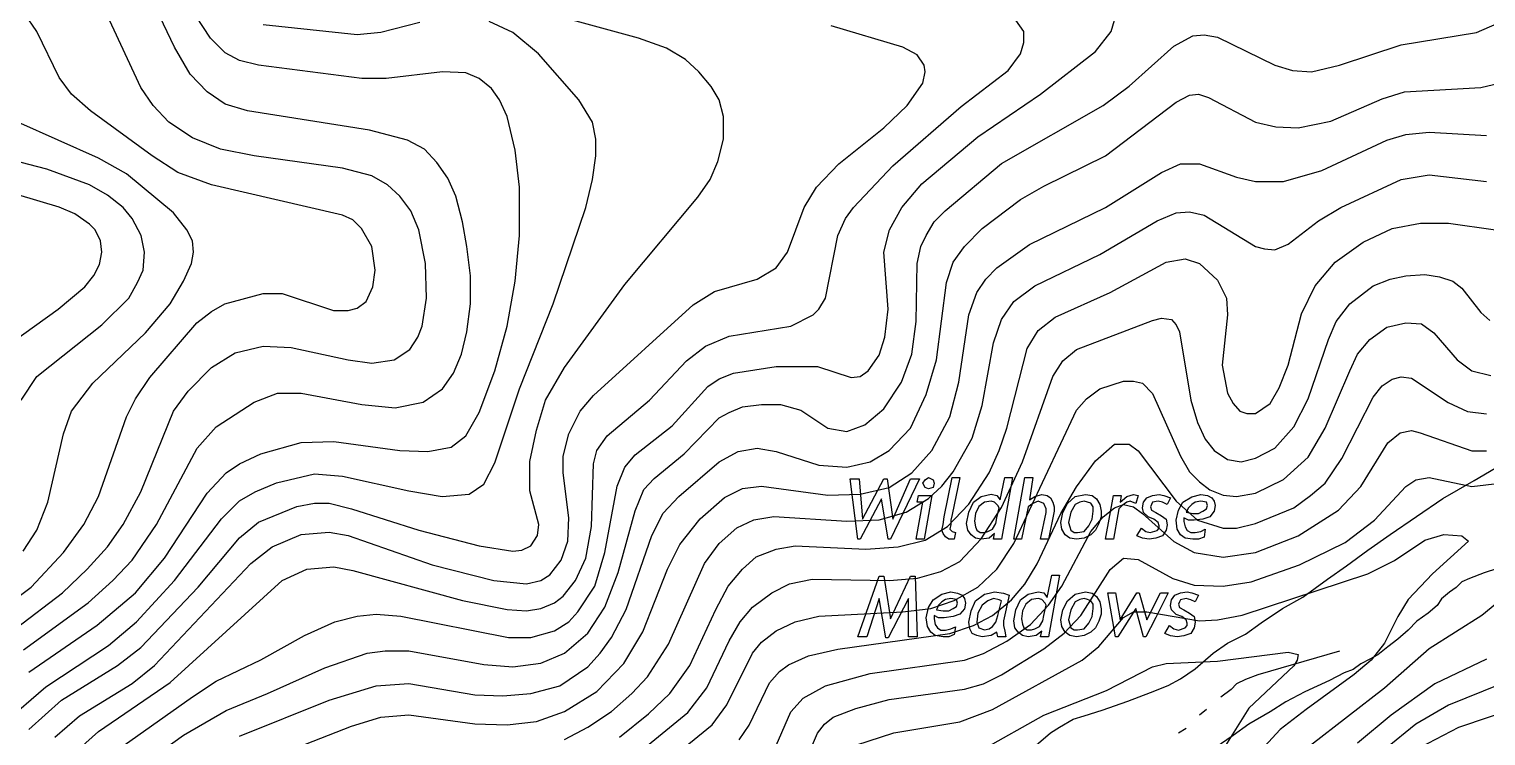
# Model space of a CAD drawing. Extents: x -4.4 to 64.9, y -5.9 to 77.3.
# Drawn here: x 12.19 to 19.05, y 5.64 to 8.96 of the extents above; entities that cross this region are included whole.
import ezdxf

# ---------------------------------------------------------------- set-up
doc = ezdxf.new("R2010")
doc.units = 0
for name, color, linetype in [('8400-8600', 7, 'CONTINUOUS'), ('8600-8800', 7, 'CONTINUOUS'), ('8800-9000', 7, 'CONTINUOUS'), ('9000-9200', 7, 'CONTINUOUS'), ('9200-9400', 7, 'CONTINUOUS'), ('9400-9600', 7, 'CONTINUOUS'), ('Labels', 7, 'CONTINUOUS'), ('roads', 7, 'CONTINUOUS'), ('topo', 7, 'CONTINUOUS'), ('water', 7, 'CONTINUOUS')]:
    doc.layers.add(name, color=color, linetype=linetype)

msp = doc.modelspace()

# ---------------------------------------------------------------- linework, layer by layer
at = {"layer": '8400-8600', "color": 2}
for points in [[(16.081502, 5.594478), (16.260763, 5.652501), (16.571842, 5.70518), (16.724742, 5.76323), (17.146543, 5.995163), (17.225664, 6.058478), (17.341663, 6.195559), (17.389113, 6.222017), (17.452383, 6.222017), (17.700192, 6.179869), (17.784543, 6.185161), (17.900542, 6.206327), (18.491052, 6.401405), (18.617592, 6.464666), (18.759954, 6.559573), (18.849584, 6.586031), (18.933944, 6.580739), (18.965572, 6.554281), (18.796863, 6.401378), (18.680862, 6.28012), (18.633414, 6.201036), (18.570142, 6.074485), (18.506872, 5.995349), (18.427793, 5.926848), (18.201072, 5.763415), (18.079803, 5.668509), (18.005992, 5.589372)], [(16.677222, 5.573338), (16.967211, 5.736745), (17.262513, 5.852765), (17.478682, 5.963493), (17.541952, 5.979368), (17.784483, 5.989951), (18.11664, 6.032152), (18.164101, 6.021569), (18.158836, 5.99511), (18.143014, 5.968917), (17.932115, 5.768548), (17.805583, 5.568205)]]:
    msp.add_lwpolyline(points, dxfattribs=at)
at = {"layer": '8600-8800', "color": 2}
for points in [[(14.884633, 5.415794), (15.290613, 5.747954), (15.380243, 5.863942), (15.485693, 6.085393), (15.538413, 6.175023), (15.596413, 6.243564), (15.686054, 6.312104), (15.770403, 6.354284), (15.875852, 6.375371), (16.239702, 6.370106), (16.371512, 6.380663), (16.482232, 6.412294), (16.571863, 6.459752), (16.672042, 6.565204), (16.766943, 6.712823), (16.867114, 6.929004), (17.009473, 7.329702), (17.056923, 7.403563), (17.120193, 7.456244), (17.478722, 7.593373), (17.520902, 7.603903), (17.568352, 7.598638), (17.58944, 7.572232), (17.605262, 7.540604), (17.657993, 7.218985), (17.689624, 7.113575), (17.726533, 7.034443), (17.768713, 6.981722), (17.831983, 6.939545), (17.895242, 6.929014), (17.963783, 6.944836), (18.053424, 6.992337), (18.143104, 7.092466), (18.211634, 7.224276), (18.306542, 7.503758), (18.343452, 7.588078), (18.406722, 7.672438), (18.517442, 7.756837), (18.596523, 7.788476), (18.670342, 7.804245), (18.759972, 7.809511), (18.828512, 7.799007), (18.891782, 7.777919), (18.933962, 7.746289), (19.023592, 7.6303), (19.065772, 7.593388)], [(15.127097, 5.463236), (15.406577, 5.689957), (15.475117, 5.784856), (15.596389, 6.027396), (15.638569, 6.080115), (15.707109, 6.132846), (15.796737, 6.175026), (15.907468, 6.201378), (16.302898, 6.222466), (16.434708, 6.238288), (16.545428, 6.2752), (16.656148, 6.33847), (16.745787, 6.422829), (16.824868, 6.544099), (17.120167, 7.171508), (17.167617, 7.224239), (17.230887, 7.271697), (17.341607, 7.308599), (17.389057, 7.308599), (17.431248, 7.298068), (17.478698, 7.25061), (17.610508, 6.955359), (17.652688, 6.88154), (17.700139, 6.83409), (17.747589, 6.797188), (17.810859, 6.770809), (17.874129, 6.765544), (17.963759, 6.781366), (18.095569, 6.844636), (18.211568, 6.950086), (18.290657, 7.087166), (18.406648, 7.356107), (18.443557, 7.435146), (18.501559, 7.503697), (18.580638, 7.561686), (18.670268, 7.582773), (18.744129, 7.577508), (18.802089, 7.535328), (18.912848, 7.408789), (18.981389, 7.35611), (19.071019, 7.33497)], [(15.533116, 5.619779), (15.580567, 5.68832), (15.675476, 5.888667), (15.722926, 5.941399), (15.765106, 5.973027), (15.860007, 6.01521), (15.997095, 6.046849), (16.524336, 6.120659), (16.635056, 6.157569), (16.724697, 6.205019), (16.814327, 6.278838), (16.877597, 6.352649), (16.935585, 6.447549), (17.046316, 6.68482), (17.120127, 6.811349), (17.209755, 6.932618), (17.299385, 7.01171), (17.367975, 7.01171), (17.410155, 6.980068), (17.589416, 6.742809), (17.689595, 6.653178), (17.810867, 6.616269), (17.874126, 6.616269), (17.963767, 6.637356), (18.143025, 6.711175), (18.222117, 6.769166), (18.290657, 6.827166), (18.369746, 6.943167), (18.517376, 7.233145), (18.559545, 7.285866), (18.606995, 7.317505), (18.649175, 7.328035), (18.696636, 7.32277), (18.870626, 7.206782), (18.960256, 7.164602), (19.049887, 7.154072)], [(15.707117, 5.594009), (15.775655, 5.75219), (15.833657, 5.81546), (15.939106, 5.873459), (16.150006, 5.931451), (16.592887, 5.99472), (16.682517, 6.026359), (16.793237, 6.084351), (16.903965, 6.16344), (16.988325, 6.25307), (17.051587, 6.342708), (17.188675, 6.601058), (17.246717, 6.669598), (17.299395, 6.711778), (17.341615, 6.7276), (17.389076, 6.71707), (17.431256, 6.685442), (17.578885, 6.553621), (17.673786, 6.5009), (17.810867, 6.479813), (17.963767, 6.5009), (18.164125, 6.579981), (18.353935, 6.70125), (18.459387, 6.811971), (18.585916, 7.0176), (18.643915, 7.06505), (18.696636, 7.075607), (18.738816, 7.06505), (18.981346, 6.98069), (19.049897, 6.98069)], [(19.049895, 6.000015), (18.807364, 5.884027), (18.601743, 5.736397), (18.443562, 5.604584)], [(19.197585, 5.915049), (18.870645, 5.783239), (18.717745, 5.693609), (18.575386, 5.57761)], [(19.202821, 5.773317), (18.918069, 5.678416), (18.7388, 5.583468)]]:
    msp.add_lwpolyline(points, dxfattribs=at)
at = {"layer": '8800-9000', "color": 2}
for points in [[(12.728078, 5.505559), (12.917927, 5.642637), (13.118278, 5.758627), (13.313368, 5.837717), (13.582259, 5.958978), (13.782607, 6.027529), (13.866969, 6.038059), (13.977687, 6.038059), (14.330948, 5.974789), (14.468028, 5.964259), (14.599838, 5.980081), (14.710567, 6.027531), (14.821329, 6.122429), (14.900418, 6.243701), (14.963688, 6.40714), (15.042767, 6.697131), (15.084947, 6.7973), (15.132397, 6.850031), (15.274759, 6.966019), (15.438208, 7.134741), (15.485658, 7.161094), (15.548928, 7.187473), (15.638558, 7.198003), (15.728188, 7.198003), (15.823087, 7.171651), (15.949637, 7.087291), (16.039267, 7.071469), (16.123619, 7.103108), (16.213257, 7.176918), (16.297609, 7.303458), (16.345067, 7.435268), (16.366154, 7.588168), (16.37142, 7.862337), (16.387242, 7.941427), (16.413594, 7.994148), (16.450504, 8.057417), (16.503225, 8.110138), (16.766895, 8.331587), (17.246685, 8.605758), (17.367954, 8.695378), (17.578854, 8.885187), (17.668484, 8.932648), (17.721205, 8.937914), (17.784475, 8.927357), (18.053376, 8.795547), (18.137725, 8.769194), (18.227366, 8.763929), (18.359173, 8.79556), (18.649204, 8.890461), (19.002455, 8.94846), (19.197535, 9.03282)], [(13.181489, 5.637218), (13.60328, 5.80593), (13.824728, 5.874467), (13.977628, 5.885024), (14.288749, 5.832303), (14.420559, 5.827038), (14.55237, 5.837595), (14.689458, 5.874504), (14.821268, 5.964135), (14.87926, 6.027404), (14.931988, 6.101215), (15.000529, 6.233025), (15.121798, 6.581016), (15.174519, 6.686466), (15.24833, 6.765544), (15.438139, 6.928996), (15.52778, 6.976446), (15.617399, 6.992268), (15.707038, 6.976446), (15.907388, 6.913174), (16.039198, 6.902643), (16.149969, 6.928996), (16.239599, 6.981714), (16.339778, 7.087164), (16.413589, 7.245334), (16.461039, 7.408786), (16.50849, 7.772585), (16.540129, 7.867486), (16.592849, 7.941305), (16.677209, 8.025665), (16.856478, 8.162745), (16.967198, 8.226015), (17.257179, 8.368374), (17.58935, 8.621456), (17.652619, 8.653084), (17.694799, 8.65835), (17.74225, 8.642528), (17.96373, 8.526537), (18.058638, 8.50545), (18.164088, 8.500184), (18.316988, 8.531815), (18.559519, 8.637265), (18.664968, 8.668904), (19.0235, 8.689991), (19.202758, 8.732171)], [(13.239571, 5.500092), (13.70882, 5.684674), (13.8459, 5.726803), (13.97771, 5.73736), (14.288789, 5.69518), (14.441689, 5.689942), (14.57877, 5.705711), (14.71058, 5.753161), (14.86353, 5.84807), (14.99007, 5.97988), (15.0797, 6.127509), (15.195691, 6.422811), (15.25369, 6.538802), (15.348591, 6.660071), (15.464589, 6.76025), (15.548939, 6.80243), (15.638579, 6.81296), (15.949661, 6.77078), (16.10255, 6.776046), (16.239639, 6.807674), (16.345088, 6.876225), (16.439989, 6.981664), (16.524349, 7.139845), (16.566568, 7.303286), (16.614019, 7.619635), (16.650931, 7.725085), (16.693111, 7.788355), (16.745839, 7.841083), (16.89874, 7.951804), (17.257268, 8.125794), (17.520889, 8.289235), (17.610519, 8.331415), (17.700149, 8.331415), (17.874139, 8.268145), (17.963769, 8.247057), (18.09559, 8.247057), (18.274851, 8.299776), (18.580691, 8.442127), (18.670321, 8.468506), (18.781049, 8.479036), (19.04994, 8.463214)], [(14.710606, 5.621425), (14.821369, 5.679467), (14.932086, 5.753235), (15.026998, 5.837635), (15.100808, 5.916727), (15.200977, 6.069627), (15.369707, 6.449235), (15.438247, 6.544146), (15.522607, 6.617957), (15.601689, 6.654866), (15.696597, 6.670688), (16.039307, 6.649601), (16.192207, 6.654866), (16.318746, 6.691765), (16.424199, 6.755035), (16.487458, 6.813037), (16.540187, 6.881575), (16.629817, 7.039745), (16.677318, 7.192656), (16.730039, 7.487907), (16.766948, 7.598635), (16.824947, 7.682995), (16.925119, 7.756806), (17.230927, 7.904435), (17.499817, 8.062606), (17.589448, 8.099515), (17.652717, 8.10478), (17.721258, 8.088958), (17.963799, 7.941329), (18.005978, 7.930772), (18.053429, 7.925507), (18.116699, 7.951859), (18.259047, 8.062579), (18.364497, 8.125849), (18.649257, 8.25767), (18.781067, 8.278757), (19.049958, 8.247116)]]:
    msp.add_lwpolyline(points, dxfattribs=at)
at = {"layer": '9000-9200', "color": 2}
for points in [[(12.074057, 5.700517), (12.269137, 5.869239), (12.564399, 6.064319), (12.696209, 6.175039), (12.875517, 6.370119), (13.096958, 6.660097), (13.181317, 6.744468), (13.255139, 6.786647), (13.355307, 6.828819), (13.534568, 6.870999), (13.666388, 6.860469), (13.977456, 6.791928), (14.135638, 6.76555), (14.262167, 6.776106), (14.330707, 6.823557), (14.383438, 6.923736), (14.499426, 7.271716), (14.657608, 7.672417), (14.810547, 8.125857), (14.842189, 8.257667), (14.857958, 8.368387), (14.857958, 8.447477), (14.842189, 8.526555), (14.778869, 8.632005), (14.589057, 8.848175), (14.467798, 8.948357), (14.357078, 9.001075)], [(12.190289, 5.668918), (12.343189, 5.806006), (12.606809, 5.969447), (12.717529, 6.053807), (12.986468, 6.338528), (13.181547, 6.570507), (13.271178, 6.644328), (13.450438, 6.718136), (13.534798, 6.733958), (13.603338, 6.733958), (13.708788, 6.707606), (14.025137, 6.607427), (14.309847, 6.533605), (14.468028, 6.507253), (14.510208, 6.512518), (14.552388, 6.533605), (14.584019, 6.581056), (14.589284, 6.633784), (14.547104, 6.791955), (14.547104, 6.929046), (14.578746, 7.076676), (14.620926, 7.219024), (14.710556, 7.371924), (14.995316, 7.762084), (15.338015, 8.173345), (15.396015, 8.257696), (15.432924, 8.342056), (15.459277, 8.447506), (15.459277, 8.552955), (15.438189, 8.632045), (15.40128, 8.695307), (15.343291, 8.763855), (15.280019, 8.821854), (15.190381, 8.874575), (15.05857, 8.922025), (14.73168, 9.011666)], [(12.427578, 5.579309), (12.517208, 5.658398), (12.854649, 5.890379), (13.381938, 6.370177), (13.497928, 6.422898), (13.624468, 6.433455), (13.714098, 6.417633), (14.230798, 6.275274), (14.441697, 6.233094), (14.531327, 6.227829), (14.599868, 6.238386), (14.663137, 6.264738), (14.705317, 6.29638), (14.763359, 6.370188), (14.810809, 6.475638), (14.837162, 6.62327), (14.847719, 6.918529), (14.863541, 6.981788), (14.910991, 7.050339), (15.111352, 7.219059), (15.285332, 7.40359), (15.37497, 7.47213), (15.48569, 7.51958), (15.775681, 7.567039), (15.88112, 7.619759), (15.907473, 7.646112), (15.939114, 7.698841), (15.997114, 7.994092), (16.034023, 8.073181), (16.070922, 8.12591), (16.255463, 8.32099), (16.577123, 8.600432), (16.798563, 8.769141), (16.856562, 8.84823), (16.872384, 8.900962), (16.872384, 8.95368), (16.835475, 9.006412)], [(14.030188, 8.99581), (13.845649, 8.948359), (13.734929, 8.937829), (13.292037, 8.985269)], [(12.311547, 5.631945), (12.427548, 5.732127), (12.675349, 5.885027), (12.780799, 5.969387), (13.234279, 6.449177), (13.334448, 6.528266), (13.471539, 6.586265), (13.603349, 6.596796), (13.692979, 6.580974), (14.088417, 6.443893), (14.378398, 6.370082), (14.531298, 6.35426), (14.599838, 6.370082), (14.642018, 6.396435), (14.694747, 6.464975), (14.726418, 6.554605), (14.731683, 6.665325), (14.705278, 6.876225), (14.705278, 6.955314), (14.731683, 7.060764), (14.784372, 7.166205), (14.847684, 7.240024), (15.316933, 7.667093), (15.417113, 7.730366), (15.617452, 7.788355), (15.707093, 7.841083), (15.759814, 7.914905), (15.838903, 8.125794), (15.896892, 8.220705), (16.002352, 8.331425), (16.213244, 8.500145), (16.323972, 8.605594), (16.397783, 8.711033), (16.408313, 8.763765), (16.403048, 8.795396), (16.371417, 8.842854), (16.302877, 8.879756), (15.965438, 8.979935)]]:
    msp.add_lwpolyline(points, dxfattribs=at)
at = {"layer": '9200-9400', "color": 2}
for points in [[(12.163936, 6.043322), (12.469736, 6.264762), (12.585735, 6.370212), (12.675365, 6.465113), (12.791366, 6.633832), (12.981216, 6.992361), (13.070846, 7.09254), (13.250106, 7.208531), (13.360826, 7.250711), (13.471555, 7.250711), (13.756265, 7.197982), (13.914435, 7.18216), (14.046245, 7.208512), (14.135886, 7.271782), (14.188605, 7.345593), (14.225506, 7.435231), (14.251885, 7.540673), (14.267707, 7.672483), (14.267707, 7.804304), (14.251885, 7.941382), (14.230798, 8.057383), (14.199156, 8.178641), (14.162257, 8.263004), (14.109526, 8.336812), (14.051527, 8.400092), (13.972445, 8.442262), (13.793177, 8.489723), (13.218486, 8.579353), (13.113036, 8.610984), (13.028676, 8.668983), (12.949548, 8.753343), (12.875776, 8.879883), (12.459206, 9.749833)], [(11.831638, 6.064372), (12.200718, 6.338541), (12.353619, 6.501982), (12.448517, 6.6338), (12.517068, 6.765613), (12.648917, 7.139951), (12.691097, 7.224311), (12.759638, 7.324492), (12.981089, 7.582842), (13.049626, 7.635563), (13.112888, 7.672472), (13.292156, 7.719923), (13.381787, 7.719923), (13.624317, 7.640841), (13.692868, 7.640841), (13.735037, 7.651372), (13.777217, 7.683011), (13.808859, 7.751551), (13.819389, 7.83063), (13.803567, 7.941361), (13.756117, 8.02572), (13.713937, 8.0679), (13.666476, 8.088987), (13.049605, 8.231346), (12.891427, 8.289346), (12.770165, 8.368427), (12.480137, 8.579326), (12.390507, 8.658416), (12.332507, 8.737508), (12.227055, 8.953667), (12.169056, 9.038037)], [(11.910897, 5.979962), (12.348517, 6.312122), (12.464505, 6.422843), (12.559406, 6.528292), (12.633278, 6.633742), (12.717627, 6.786642), (12.870527, 7.166264), (12.939067, 7.261162), (13.049796, 7.371882), (13.160516, 7.440433), (13.292326, 7.472064), (13.424136, 7.466799), (13.693037, 7.408807), (13.803757, 7.392985), (13.909207, 7.408807), (13.983018, 7.456258), (14.019927, 7.514249), (14.041015, 7.566978), (14.062102, 7.698788), (14.05681, 7.86224), (14.025182, 8.020407), (13.98827, 8.110038), (13.935552, 8.178578), (13.87755, 8.231309), (13.803731, 8.273489), (13.66665, 8.310388), (13.25013, 8.368387), (13.09196, 8.400029), (12.960141, 8.452747), (12.849421, 8.526558), (12.77561, 8.605647), (12.717611, 8.690007), (12.55939, 9.027449)], [(12.163825, 6.507155), (12.227095, 6.607337), (12.279816, 6.739147), (12.353626, 7.060766), (12.390536, 7.166216), (12.490715, 7.298026), (12.738566, 7.535286), (12.854557, 7.672367), (12.917827, 7.777816), (12.954736, 7.862176), (12.965293, 7.914897), (12.960028, 7.967626), (12.933649, 8.020347), (12.870379, 8.099436), (12.648939, 8.283975), (12.517089, 8.357786), (12.137467, 8.526505)]]:
    msp.add_lwpolyline(points, dxfattribs=at)
at = {"layer": '9400-9600', "color": 2}
msp.add_lwpolyline([(12.053033, 7.451245), (12.327242, 7.646322), (12.453782, 7.751759), (12.495962, 7.80449), (12.522314, 7.857221), (12.532871, 7.915218), (12.52758, 7.967923), (12.501227, 8.020655), (12.474875, 8.047113), (12.406334, 8.094579), (12.332515, 8.126223), (12.137397, 8.184194)], dxfattribs=at)
at = {"layer": 'Labels', "color": 6}
for points in [[(16.381987, 6.848868), (16.244909, 6.56415), (16.234379, 6.56415), (16.202739, 6.753962), (16.102558, 6.56415), (16.092027, 6.56415), (16.055075, 6.848868), (16.097294, 6.848868), (16.113116, 6.659056), (16.213295, 6.848868), (16.229117, 6.848868), (16.25547, 6.659056), (16.33983, 6.848868)], [(16.445268, 6.806693), (16.424181, 6.801402), (16.408359, 6.806693), (16.397802, 6.82786), (16.408359, 6.843735), (16.424181, 6.854318), (16.445268, 6.843735), (16.450533, 6.82786)], [(16.545439, 6.56415), (16.519087, 6.56415), (16.503265, 6.574733), (16.492708, 6.590608), (16.487442, 6.606483), (16.492708, 6.632941), (16.497999, 6.669851), (16.534898, 6.854398), (16.571807, 6.854398), (16.534898, 6.680408), (16.529633, 6.653949), (16.529633, 6.632783), (16.524368, 6.611616), (16.534898, 6.601033), (16.55072, 6.595741)], [(16.819608, 6.854133), (16.766879, 6.56415), (16.729978, 6.56415), (16.735243, 6.590608), (16.708864, 6.569441), (16.671965, 6.56415), (16.645613, 6.569441), (16.624499, 6.585316), (16.608703, 6.606483), (16.603438, 6.638127), (16.613969, 6.690859), (16.635056, 6.738299), (16.671965, 6.764757), (16.719416, 6.77534), (16.745768, 6.770049), (16.76159, 6.748882), (16.782678, 6.854318)], [(16.914509, 6.854133), (16.898687, 6.748697), (16.925066, 6.764572), (16.956697, 6.775155), (16.98305, 6.769863), (16.998872, 6.75928), (17.009402, 6.738113), (17.014694, 6.716947), (17.014694, 6.69578), (16.988315, 6.563965), (16.951415, 6.563965), (16.977767, 6.690515), (16.977767, 6.70639), (16.967237, 6.732848), (16.940858, 6.743431), (16.914506, 6.732848), (16.893418, 6.716973), (16.861787, 6.56407), (16.824878, 6.56407), (16.877597, 6.854054)], [(16.439989, 6.769784), (16.403088, 6.56415), (16.366178, 6.56415), (16.397807, 6.73814), (16.371454, 6.73814), (16.37672, 6.769784)], [(16.650888, 6.606324), (16.66671, 6.595741), (16.687797, 6.595741), (16.703619, 6.601033), (16.724707, 6.611616), (16.740529, 6.638074), (16.745794, 6.664533), (16.756351, 6.711999), (16.751059, 6.722582), (16.735237, 6.738457), (16.719415, 6.743749), (16.687784, 6.738457), (16.661431, 6.717291), (16.645609, 6.685646), (16.640344, 6.648737), (16.645609, 6.622279)], [(17.215038, 6.753962), (17.23086, 6.727504), (17.236125, 6.695859), (17.236125, 6.669401), (17.225595, 6.637783), (17.209773, 6.606139), (17.188686, 6.584973), (17.157047, 6.569098), (17.120146, 6.563806), (17.088507, 6.569098), (17.067419, 6.584973), (17.051597, 6.611431), (17.046332, 6.643075), (17.056889, 6.690515), (17.077976, 6.732689), (17.114878, 6.764334), (17.162336, 6.774917), (17.193967, 6.769625)], [(17.093777, 6.606324), (17.109599, 6.595741), (17.125421, 6.595741), (17.157052, 6.601033), (17.178139, 6.627491), (17.193961, 6.659135), (17.199227, 6.696045), (17.199227, 6.717211), (17.188696, 6.733086), (17.172874, 6.738378), (17.157052, 6.74367), (17.135965, 6.738378), (17.114877, 6.727795), (17.09379, 6.690885), (17.083233, 6.643419), (17.088498, 6.622252)], [(17.410118, 6.769784), (17.399588, 6.732875), (17.373209, 6.743458), (17.357387, 6.738166), (17.336299, 6.722291), (17.320477, 6.706416), (17.315212, 6.679958), (17.294125, 6.563965), (17.257216, 6.563965), (17.294125, 6.769599), (17.331034, 6.769599), (17.325769, 6.737955), (17.357397, 6.764413), (17.389028, 6.774996)], [(17.563018, 6.759227), (17.547196, 6.727609), (17.526109, 6.738193), (17.505021, 6.743484), (17.478642, 6.738193), (17.473377, 6.727609), (17.468112, 6.717026), (17.473377, 6.701151), (17.494465, 6.690568), (17.520817, 6.674693), (17.541904, 6.658818), (17.54717, 6.632359), (17.541904, 6.605901), (17.526082, 6.579443), (17.494454, 6.568859), (17.462813, 6.563568), (17.431174, 6.568859), (17.404822, 6.579443), (17.425909, 6.616326), (17.446996, 6.600451), (17.468084, 6.595159), (17.499726, 6.605742), (17.510256, 6.616326), (17.510256, 6.626909), (17.504991, 6.642784), (17.483904, 6.658659), (17.457551, 6.669242), (17.436464, 6.690409), (17.431199, 6.711576), (17.436464, 6.738034), (17.452286, 6.759201), (17.478639, 6.769784), (17.510278, 6.775076), (17.531365, 6.769784)], [(17.768647, 6.743405), (17.773912, 6.722238), (17.768647, 6.69578), (17.74756, 6.669322), (17.715921, 6.658738), (17.673752, 6.653447), (17.647373, 6.653447), (17.626286, 6.66403), (17.626286, 6.648155), (17.631577, 6.621697), (17.642108, 6.605822), (17.65793, 6.595238), (17.679017, 6.595238), (17.70537, 6.60053), (17.726457, 6.611113), (17.721192, 6.574204), (17.694839, 6.563621), (17.668487, 6.563621), (17.631576, 6.568912), (17.610489, 6.584787), (17.594667, 6.611246), (17.589402, 6.653447), (17.599959, 6.700886), (17.621046, 6.737796), (17.663226, 6.764254), (17.705406, 6.774838), (17.737036, 6.769546), (17.758123, 6.758963)], [(17.636837, 6.6907), (17.668468, 6.685408), (17.694847, 6.685408), (17.715934, 6.695992), (17.731756, 6.706575), (17.737048, 6.72245), (17.731756, 6.738325), (17.705404, 6.743617), (17.679051, 6.738325), (17.663229, 6.727742), (17.647407, 6.711867)], [(16.360897, 6.39016), (16.371454, 6.105442), (16.329274, 6.105442), (16.329274, 6.284723), (16.234373, 6.100176), (16.223816, 6.100176), (16.192187, 6.284723), (16.134188, 6.105442), (16.092008, 6.105442), (16.192187, 6.39016), (16.213274, 6.39016), (16.244904, 6.189817), (16.339813, 6.39016)], [(17.041048, 6.395425), (16.988327, 6.105442), (16.951418, 6.105442), (16.956683, 6.1319), (16.930331, 6.110733), (16.893428, 6.105442), (16.867049, 6.110733), (16.845962, 6.126608), (16.83014, 6.147775), (16.824875, 6.179419), (16.835432, 6.232151), (16.856519, 6.27959), (16.893428, 6.306049), (16.940879, 6.316632), (16.967231, 6.31134), (16.983054, 6.290174), (17.004141, 6.395637)], [(16.592889, 6.284723), (16.598154, 6.263557), (16.592889, 6.237098), (16.571802, 6.21064), (16.540174, 6.200057), (16.497994, 6.194765), (16.471641, 6.194765), (16.450554, 6.205348), (16.450554, 6.189473), (16.455819, 6.163015), (16.46635, 6.14714), (16.482172, 6.136557), (16.503259, 6.136557), (16.529611, 6.141848), (16.550699, 6.152432), (16.545434, 6.115522), (16.519081, 6.104939), (16.492702, 6.104939), (16.455803, 6.110231), (16.434689, 6.126106), (16.418867, 6.152564), (16.413602, 6.194739), (16.424132, 6.242205), (16.44522, 6.279114), (16.4874, 6.305573), (16.529582, 6.316156), (16.561221, 6.310864), (16.582308, 6.300281)], [(16.803789, 6.300545), (16.777437, 6.17926), (16.777437, 6.158094), (16.782702, 6.131635), (16.787967, 6.105177), (16.751055, 6.105177), (16.74579, 6.126344), (16.719437, 6.110469), (16.677257, 6.105177), (16.650878, 6.110469), (16.629791, 6.121052), (16.619234, 6.142219), (16.613969, 6.173863), (16.624526, 6.226568), (16.645613, 6.274034), (16.687793, 6.305678), (16.70888, 6.31097), (16.735259, 6.316262), (16.777439, 6.31097)], [(17.215038, 6.295254), (17.23086, 6.268795), (17.236125, 6.237178), (17.236125, 6.210719), (17.225595, 6.179075), (17.209773, 6.147458), (17.188686, 6.126291), (17.157047, 6.110416), (17.120146, 6.105124), (17.088507, 6.110416), (17.067419, 6.126291), (17.051597, 6.152749), (17.046332, 6.184367), (17.056889, 6.231833), (17.077976, 6.274008), (17.114878, 6.305652), (17.162336, 6.316235), (17.193967, 6.310944)], [(17.494478, 6.195083), (17.468126, 6.147643), (17.447038, 6.105442), (17.436508, 6.105442), (17.399598, 6.237257), (17.315239, 6.105442), (17.304682, 6.105442), (17.26778, 6.311076), (17.304682, 6.311076), (17.325796, 6.184526), (17.404874, 6.311076), (17.415404, 6.311076), (17.452313, 6.184526), (17.515583, 6.311076), (17.552492, 6.311076)], [(17.694839, 6.300545), (17.679017, 6.268901), (17.65793, 6.279485), (17.636842, 6.284776), (17.61049, 6.279485), (17.605225, 6.268901), (17.59996, 6.258318), (17.605225, 6.242443), (17.626312, 6.23186), (17.652665, 6.215985), (17.673752, 6.20011), (17.679017, 6.173651), (17.673752, 6.147193), (17.65793, 6.120735), (17.626301, 6.110151), (17.59466, 6.10486), (17.563032, 6.110151), (17.536653, 6.120735), (17.55774, 6.157644), (17.578827, 6.141769), (17.599915, 6.136477), (17.631545, 6.147061), (17.642102, 6.157644), (17.642102, 6.168227), (17.636811, 6.184102), (17.615723, 6.199977), (17.589371, 6.210561), (17.568284, 6.231727), (17.563018, 6.252894), (17.568284, 6.279352), (17.584106, 6.300519), (17.610458, 6.311102), (17.6421, 6.316394), (17.663188, 6.311102)], [(16.461079, 6.231992), (16.492707, 6.2267), (16.519086, 6.2267), (16.540173, 6.237284), (16.555995, 6.247867), (16.561261, 6.263742), (16.555995, 6.279617), (16.529643, 6.284909), (16.503264, 6.279617), (16.487442, 6.269034), (16.47162, 6.253159)], [(16.661437, 6.147643), (16.687789, 6.137059), (16.708877, 6.142351), (16.724699, 6.152934), (16.740521, 6.174101), (16.751051, 6.205719), (16.766873, 6.274272), (16.756343, 6.279564), (16.72999, 6.284856), (16.703638, 6.274272), (16.677259, 6.253106), (16.656172, 6.216196), (16.650907, 6.174022)], [(16.872329, 6.147643), (16.888151, 6.137059), (16.909238, 6.137059), (16.92506, 6.142351), (16.946148, 6.152934), (16.96197, 6.179393), (16.967235, 6.205851), (16.977765, 6.253291), (16.9725, 6.263874), (16.956678, 6.279749), (16.940856, 6.285041), (16.909225, 6.279749), (16.882873, 6.258583), (16.86705, 6.226938), (16.861785, 6.190055), (16.86705, 6.163597)], [(17.093777, 6.147643), (17.109599, 6.137059), (17.125421, 6.137059), (17.157052, 6.142351), (17.178139, 6.168809), (17.193961, 6.200427), (17.199227, 6.237336), (17.199227, 6.258503), (17.188696, 6.274378), (17.172874, 6.27967), (17.157052, 6.284961), (17.135965, 6.27967), (17.114877, 6.269086), (17.09379, 6.232177), (17.083233, 6.184737), (17.088498, 6.163571)]]:
    msp.add_lwpolyline(points, close=True, dxfattribs=at)
at = {"layer": 'roads', "color": 7}
for points in [[(16.919769, 5.584742), (16.998858, 5.653295), (17.041038, 5.679754), (17.104308, 5.716663), (17.157039, 5.732538), (17.241388, 5.758996), (17.362657, 5.801171), (17.468107, 5.843345), (17.552509, 5.87499), (17.610508, 5.906607), (17.679049, 5.954074), (17.763408, 6.027892), (17.831949, 6.075332), (17.916309, 6.117507), (17.990127, 6.170238), (18.090299, 6.238792), (18.185207, 6.291497), (18.301198, 6.375872), (18.390828, 6.439134), (18.491007, 6.512953), (18.596457, 6.586772), (18.844268, 6.75547), (18.991887, 6.839846), (19.144787, 6.929486)], [(19.102655, 6.426778), (19.039335, 6.405611), (18.970795, 6.379153), (18.933885, 6.363278), (18.907532, 6.33682), (18.875901, 6.315653), (18.838992, 6.284035), (18.817905, 6.252391), (18.775725, 6.215482), (18.722997, 6.178573), (18.680817, 6.136398), (18.633366, 6.094223), (18.585916, 6.057314), (18.538466, 6.020405), (18.501556, 5.999238), (18.459376, 5.978071), (18.422467, 5.951613), (18.380295, 5.935738), (18.311747, 5.898829), (18.195756, 5.846097), (18.106126, 5.798657), (18.032304, 5.751218), (17.932136, 5.693194), (17.858314, 5.640489), (17.773955, 5.582493)]]:
    msp.add_lwpolyline(points, dxfattribs=at)
at = {"layer": 'topo', "color": 2}
for points in [[(12.190339, 5.937838), (12.511958, 6.159278), (12.691219, 6.312178), (12.82831, 6.475616), (13.028698, 6.781427), (13.118338, 6.876328), (13.181608, 6.918508), (13.28178, 6.965958), (13.471589, 7.018687), (13.624489, 7.023952), (13.935568, 6.981772), (14.067378, 6.976507), (14.178098, 6.997594), (14.246638, 7.050326), (14.309908, 7.161035), (14.383719, 7.356126), (14.441718, 7.567025), (14.478628, 7.777914), (14.499715, 7.994084), (14.499715, 8.220805), (14.478628, 8.394795), (14.441718, 8.552966), (14.404819, 8.632055), (14.36791, 8.684776), (14.309908, 8.732234), (14.246638, 8.758587), (14.135918, 8.763852), (13.872298, 8.732211), (13.756299, 8.732211), (13.271239, 8.795483), (13.181608, 8.81657), (13.113068, 8.85348), (13.04452, 8.92202), (12.975979, 9.02747)], [(12.638583, 5.595043), (12.960202, 5.821765), (13.070962, 5.895573), (13.281864, 5.995755), (13.487493, 6.111743), (13.629852, 6.175013), (13.735294, 6.201365), (13.824932, 6.211922), (13.940923, 6.201365), (14.447084, 6.101197), (14.552534, 6.101197), (14.663254, 6.132825), (14.731834, 6.175005), (14.773974, 6.222455), (14.853103, 6.343727), (14.900553, 6.501905), (14.958553, 6.812976), (14.995465, 6.902606), (15.042912, 6.960606), (15.216902, 7.097686), (15.385624, 7.282215), (15.438343, 7.319127), (15.506883, 7.345506), (15.707233, 7.377137), (15.902324, 7.377137), (16.060495, 7.324408), (16.102674, 7.329673), (16.139584, 7.356025), (16.192305, 7.429836), (16.218657, 7.514196), (16.234479, 7.646006), (16.213392, 7.914905), (16.239744, 8.020347), (16.297746, 8.125804), (16.392655, 8.236524), (16.656315, 8.457965), (16.951574, 8.658315), (17.209927, 8.858676), (17.283735, 8.953574), (17.299557, 9.006295)], [(12.153538, 7.218963), (12.227357, 7.329684), (12.533157, 7.572224), (12.659739, 7.698764), (12.701919, 7.772575), (12.728271, 7.830574), (12.733536, 7.914923), (12.717714, 7.994015), (12.675534, 8.073104), (12.633355, 8.125833), (12.559533, 8.183825), (12.475134, 8.231286), (12.274783, 8.305094), (11.868804, 8.410543)], [(14.968982, 5.631966), (15.106074, 5.742686), (15.206242, 5.837595), (15.301154, 5.969405), (15.422412, 6.233025), (15.480414, 6.343745), (15.548952, 6.422874), (15.612222, 6.480826), (15.707133, 6.517786), (15.796763, 6.533608), (16.128924, 6.517786), (16.281824, 6.528316), (16.408374, 6.559955), (16.513863, 6.623214), (16.614032, 6.728624), (16.708943, 6.876296), (16.756394, 6.981704), (16.793303, 7.087196), (16.888204, 7.461536), (16.940922, 7.545896), (17.020014, 7.609166), (17.278364, 7.725164), (17.541984, 7.867515), (17.631622, 7.883337), (17.700162, 7.86225), (17.784522, 7.783171), (17.826702, 7.698809), (17.831967, 7.61972), (17.805615, 7.38246), (17.831967, 7.25065), (17.85832, 7.203192), (17.889959, 7.16629), (17.92159, 7.155733), (17.963769, 7.155733), (18.03231, 7.203184), (18.07449, 7.277002), (18.11667, 7.382452), (18.179939, 7.624982), (18.243209, 7.756792), (18.33815, 7.867513), (18.46997, 7.962421), (18.607051, 8.025691), (18.738858, 8.052044), (18.870669, 8.052044), (19.09212, 8.020405)], [(15.828386, 5.478058), (15.902208, 5.652088), (15.933836, 5.694228), (15.976016, 5.725869), (16.081465, 5.768089), (16.239647, 5.810269), (16.592897, 5.857677), (16.682527, 5.884082), (16.766887, 5.926262), (16.967238, 6.047534), (17.062146, 6.121302), (17.141228, 6.205704), (17.278316, 6.421874), (17.341626, 6.474603), (17.410166, 6.469338), (17.573618, 6.379708), (17.673797, 6.348029), (17.810877, 6.34279), (17.942687, 6.363825), (18.169406, 6.442956), (18.385576, 6.548406), (18.522657, 6.653856), (18.670286, 6.812026), (18.717737, 6.843665), (18.781007, 6.854196), (18.981357, 6.812016), (19.113178, 6.827838)], [(19.239746, 6.3797), (19.028807, 6.205702), (18.781007, 6.047531), (18.570107, 5.86295), (18.222127, 5.594062)]]:
    msp.add_lwpolyline(points, dxfattribs=at)
at = {"layer": 'water', "color": 4}
for points in [[(18.359179, 6.036518), (17.974289, 5.925816), (17.91629, 5.904649), (17.87411, 5.883483), (17.847757, 5.857024), (17.800307, 5.820115), (17.800307, 5.820115)], [(17.731748, 5.762383), (17.70011, 5.735925), (17.70011, 5.735925)], [(17.636829, 5.672742), (17.59993, 5.651575)]]:
    msp.add_lwpolyline(points, dxfattribs=at)

doc.saveas('drawing.dxf')
